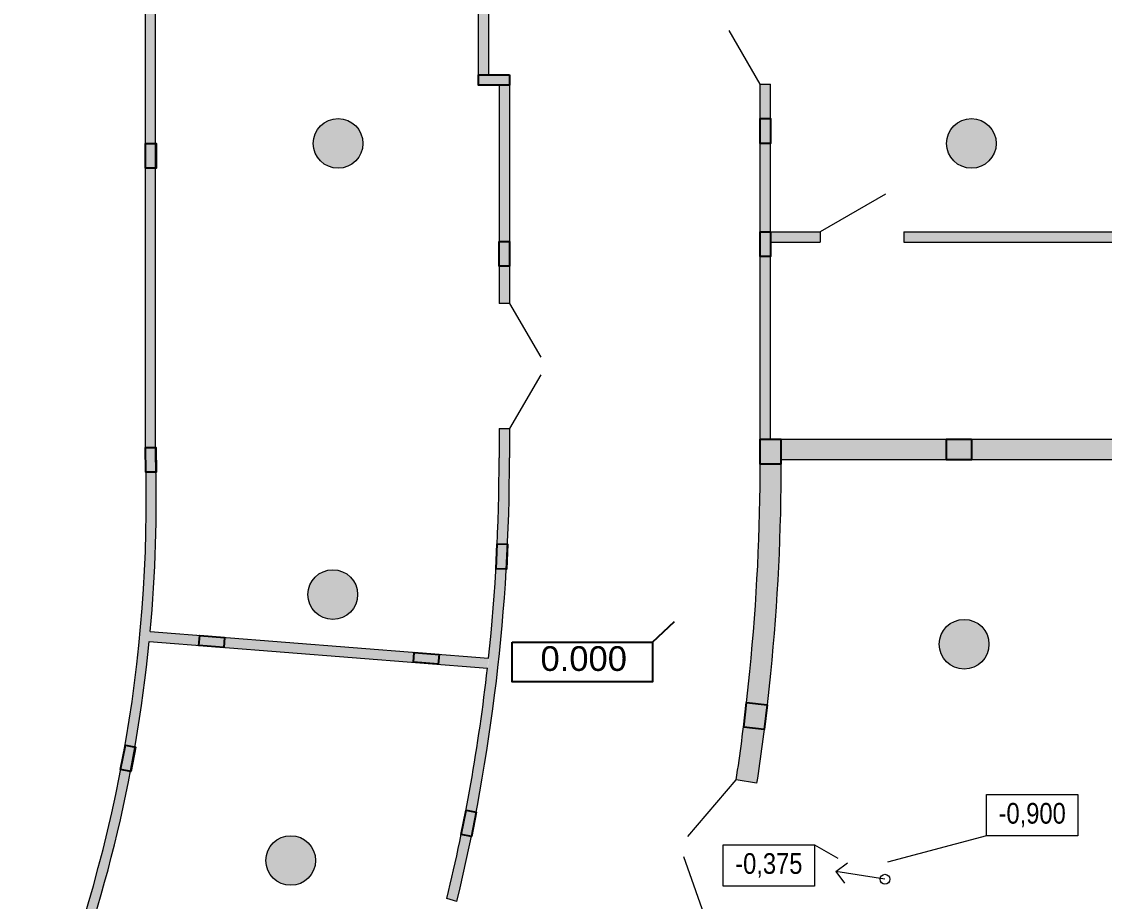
# Model space of a CAD drawing. Header units: millimetres. Extents: x 72919 to 485785, y -53256 to 338519.
# Drawn here: x 353728 to 366807, y 99080 to 109712 of the extents above; entities that cross this region are included whole.
import ezdxf
from ezdxf.enums import TextEntityAlignment as Align

# ---------------------------------------------------------------- set-up
doc = ezdxf.new("R2010")
doc.units = ezdxf.units.MM
doc.layers.add('1', color=7, linetype='Continuous')
for name, color, linetype, lineweight in [('door', 177, 'Continuous', 9), ('h', 7, 'Continuous', 9), ('stairs', 4, 'Continuous', 5), ('wall', 5, 'Continuous', 40)]:
    doc.layers.add(name, color=color, linetype=linetype, lineweight=lineweight)
doc.styles.add('STW_ARIAL', font='arial.ttf')
doc.styles.add('Шрифт надписей', font='ARIALN.TTF')

msp = doc.modelspace()

# ---------------------------------------------------------------- hatches: boundary and pattern name
at = {"ltscale": 500, "true_color": 0x000000}
h = msp.add_hatch(color=18, dxfattribs=at)
h.dxf.hatch_style = 1
edge = h.paths.add_edge_path()
edge.add_arc((357550.43379, 108239.99944), 300, 9, 369)
h = msp.add_hatch(color=18, dxfattribs=at)
h.dxf.hatch_style = 1
h.paths.add_polyline_path([(362650.43357, 108539.99944), (362775.43357, 108539.99944), (362775.43357, 108239.99944), (362650.43357, 108239.99944)])
h = msp.add_hatch(color=18, dxfattribs=at)
h.dxf.hatch_style = 1
edge = h.paths.add_edge_path()
edge.add_arc((365200.43379, 108239.99944), 300, 9, 369)
h = msp.add_hatch(color=18, dxfattribs=at)
h.dxf.hatch_style = 1
h.paths.add_polyline_path([(355225.61662, 108239.99944), (355350.61662, 108239.99944), (355350.61662, 107939.99944), (355225.61662, 107939.99944)])
h = msp.add_hatch(color=18, dxfattribs=at)
h.dxf.hatch_style = 1
h.paths.add_polyline_path([(362650.43379, 107172.59704), (362775.43379, 107172.59704), (362775.43379, 106872.59704), (362650.43379, 106872.59704)])
h = msp.add_hatch(color=18, dxfattribs=at)
h.dxf.hatch_style = 1
h.paths.add_polyline_path([(359495.43379, 107055.0163), (359620.43379, 107055.0163), (359620.43379, 106755.0163), (359495.43379, 106755.0163)])
h = msp.add_hatch(color=18, dxfattribs=at)
h.dxf.hatch_style = 1
h.paths.add_polyline_path([(362650.43379, 104664.99944), (362900.43379, 104664.99944), (362900.43379, 104364.99944), (362650.43379, 104364.99944)])
h = msp.add_hatch(color=18, dxfattribs=at)
h.dxf.hatch_style = 1
h.paths.add_polyline_path([(355223.85955, 104564.96019), (355348.8509, 104566.43052), (355352.3797, 104266.45128), (355227.38835, 104264.98094)])
h = msp.add_hatch(color=18, dxfattribs=at)
h.dxf.hatch_style = 1
h.paths.add_polyline_path([(359472.76544, 103399.95193), (359597.66733, 103395.00035), (359585.78353, 103095.23581), (359460.88164, 103100.1874)])
h = msp.add_hatch(color=18, dxfattribs=at)
h.dxf.hatch_style = 1
edge = h.paths.add_edge_path()
edge.add_arc((357486.49929, 102787.7578), 300, 9, 369)
h = msp.add_hatch(color=18, dxfattribs=at)
h.dxf.hatch_style = 1
edge = h.paths.add_edge_path()
edge.add_arc((365112.91689, 102187.54572), 300, 9, 369)
h = msp.add_hatch(color=18, dxfattribs=at)
h.dxf.hatch_style = 1
h.paths.add_polyline_path([(356177.47339, 102268.86321), (356168.0583, 102149.23313), (355868.9831, 102172.77086), (355878.39819, 102292.40094)])
h = msp.add_hatch(color=18, dxfattribs=at)
h.dxf.hatch_style = 1
h.paths.add_polyline_path([(358769.45846, 102064.86956), (358760.04337, 101945.23948), (358460.96817, 101968.77721), (358470.38326, 102088.40729)])
h = msp.add_hatch(color=18, dxfattribs=at)
h.dxf.hatch_style = 1
h.paths.add_polyline_path([(362483.39104, 101481.59428), (362731.89011, 101454.24086), (362699.06601, 101156.04197), (362450.56693, 101183.39539)])
h = msp.add_hatch(color=18, dxfattribs=at)
h.dxf.hatch_style = 1
h.paths.add_polyline_path([(354980.23755, 100966.68516), (355102.88994, 100942.5731), (355045.02099, 100648.20736), (354922.3686, 100672.31942)])
h = msp.add_hatch(color=18, dxfattribs=at)
h.dxf.hatch_style = 1
h.paths.add_polyline_path([(359095.53805, 100183.44831), (359218.19044, 100159.33625), (359160.3215, 99864.97051), (359037.66911, 99889.08257)])
h = msp.add_hatch(color=18, dxfattribs=at)
h.dxf.hatch_style = 1
edge = h.paths.add_edge_path()
edge.add_arc((356977.38593, 99573.3426), 300, 0, 360)
at = {"layer": '1', "ltscale": 500, "true_color": 0x000000}
h = msp.add_hatch(color=18, dxfattribs=at)
h.dxf.hatch_style = 1
edge = h.paths.add_edge_path()
edge.add_line((359620.43379, 108945.68068), (359245.43379, 108945.68068))
edge.add_line((359245.43379, 108945.68068), (359245.43379, 109070.68068))
edge.add_line((359249.67147, 109070.68068), (359620.43379, 109070.68068))
edge.add_line((359620.43379, 109070.68068), (359620.43379, 108945.68068))
h = msp.add_hatch(color=18, dxfattribs=at)
h.dxf.hatch_style = 1
edge = h.paths.add_edge_path()
edge.add_line((365200.43379, 104414.99944), (364900.43379, 104414.99944))
edge.add_line((364900.43379, 104414.99944), (364900.43379, 104663.86497))
edge.add_line((364900.43379, 104664.99944), (365200.43379, 104664.99944))
edge.add_line((365200.43379, 104664.99944), (365200.43379, 104414.99944))
at = {"layer": 'wall', "lineweight": 18, "ltscale": 0.007407, "true_color": 0x000000}
h = msp.add_hatch(color=18, dxfattribs=at)
h.dxf.hatch_style = 1
edge = h.paths.add_edge_path()
edge.add_line((355225.61243, 110765.32527), (355350.61243, 110765.32527))
edge.add_line((355350.61243, 110765.32527), (355350.61236, 104414.99944))
edge.add_arc((337812.82941, 103957.9449), 17543.73761, -21.981817822, 1.492855178, ccw=False)
edge.add_line((354081.18441, 97391.10737), (354173.31741, 97352.94463))
edge.add_line((354173.31741, 97352.94463), (354128.01283, 97241.82334))
edge.add_line((354128.01283, 97241.82334), (353924.82432, 97326.05933))
edge.add_arc((337905.28897, 103930.60796), 17327.59577, 337.594580868, 361.658832442)
edge.add_line((355225.62306, 104432.20795), (355225.61243, 110765.32527))
h = msp.add_hatch(color=18, dxfattribs=at)
h.dxf.hatch_style = 1
h.paths.add_polyline_path([(359245.43386, 110765.81898), (359370.43386, 110765.81898), (359370.43379, 109070.68068), (359620.43379, 109070.68068), (359620.43379, 108943.61566), (359245.43379, 108945.68068)])
h = msp.add_hatch(color=18, dxfattribs=at)
h.dxf.hatch_style = 1
h.paths.add_polyline_path([(362650.43386, 108957.17865), (362775.43386, 108957.17865), (362775.43379, 104664.99944), (362650.43379, 104664.99944)])
h = msp.add_hatch(color=18, dxfattribs=at)
h.dxf.hatch_style = 1
h.paths.add_polyline_path([(359495.43407, 108946.17439), (359620.43407, 108946.17439), (359620.434, 106305.0163), (359495.434, 106305.0163)])
h = msp.add_hatch(color=18, dxfattribs=at)
h.dxf.hatch_style = 1
edge = h.paths.add_edge_path()
edge.add_line((372600.43379, 104664.99944), (368000.15837, 104664.99944))
edge.add_line((368000.15837, 104664.99944), (367620.15837, 104664.99944))
edge.add_line((367620.15837, 104664.99944), (362650.43379, 104664.99944))
edge.add_line((362650.43379, 104664.99944), (362900.43379, 104414.99944))
edge.add_line((362900.43379, 104414.99944), (367620.15837, 104414.99944))
edge.add_line((367620.15837, 104414.99944), (368000.15837, 104414.99944))
edge.add_line((368000.15837, 104414.99944), (372600.43379, 104414.99944))
edge.add_arc((336808.23961, 104415.03666), 35792.19417, 355.764762869, 359.999940418, ccw=False)
edge.add_line((372502.69414, 101771.72816), (372761.62725, 101886.50421))
edge.add_arc((336810.43379, 104414.99944), 36040, 355.976936279, 360)
edge.add_line((372850.43379, 104414.99944), (372850.43379, 107939.99944))
edge.add_line((372850.43379, 107939.99944), (372600.43379, 108074.1682))
edge.add_line((372600.43379, 108074.1682), (372600.43379, 104664.99944))
h = msp.add_hatch(color=18, dxfattribs=at)
h.dxf.hatch_style = 1
h.paths.add_polyline_path([(362774.23344, 107052.59731), (363373.31157, 107052.59677), (363373.31157, 107172.59677), (362774.23344, 107172.59731)])
h = msp.add_hatch(color=18, dxfattribs=at)
h.dxf.hatch_style = 1
h.paths.add_polyline_path([(364382.11123, 107052.59731), (368028.16157, 107047.59704), (368028.16157, 104664.99944), (368153.16157, 104664.99944), (368153.16157, 107052.59677), (368153.16157, 107172.59677), (364382.11123, 107172.59731)])
h = msp.add_hatch(color=18, dxfattribs=at)
h.dxf.hatch_style = 1
edge = h.paths.add_edge_path()
edge.add_line((359495.43386, 104795.0163), (359620.43386, 104795.0163))
edge.add_line((359620.43386, 104795.0163), (359620.43379, 104414.99944))
edge.add_arc((337057.89122, 104394.91885), 22562.5515, -13.597112594, 0.050993045, ccw=False)
edge.add_line((358988.07869, 99090.61798), (358865.18495, 99114.19985))
edge.add_arc((337309.96241, 104364.9304), 22185.53109, 346.309700934, 360.129307134)
edge.add_line((359495.43701, 104414.99944), (359495.43386, 104795.0163))
h = msp.add_hatch(color=18, dxfattribs=at)
h.dxf.hatch_style = 1
edge = h.paths.add_edge_path()
edge.add_line((362900.43379, 104414.99944), (362650.43379, 104664.99944))
edge.add_arc((336238.59437, 104448.72258), 26412.72491, -4.475602833, 0.469163636, ccw=False)
edge.add_line((362570.77769, 102387.61641), (362574.36069, 102387.33442))
edge.add_line((362574.36069, 102387.33442), (362820.00702, 102368.00164))
edge.add_arc((336810.43379, 104414.99944), 26090, 355.5, 360)
h = msp.add_hatch(color=18, dxfattribs=at)
h.dxf.hatch_style = 1
h.paths.add_polyline_path([(355269.02098, 102219.9889), (359354.42794, 101898.4604), (359367.47938, 102017.80429), (355281.36311, 102339.46738)])
h = msp.add_hatch(color=18, dxfattribs=at)
h.dxf.hatch_style = 1
edge = h.paths.add_edge_path()
edge.add_line((362731.89222, 101454.24063), (362772.26515, 101832.09178))
edge.add_arc((336810.43379, 104414.99944), 26090, 354.318416206, 355.5)
edge.add_line((362820.00702, 102368.00164), (362570.77769, 102387.61641))
edge.add_arc((336810.43379, 104414.99944), 25840, 354.324220739, 355.5, ccw=False)
edge.add_line((362523.75232, 101859.44671), (362483.39104, 101481.59428))
edge.add_arc((338871.65664, 104162.34975), 23763.42675, 351.251123365, 353.522666725, ccw=False)
edge.add_line((362358.58388, 100547.8373), (362605.51952, 100508.72654))
edge.add_arc((338846.04254, 104165.50194), 24039.23361, 351.250371885, 353.524125082)

# ---------------------------------------------------------------- linework, layer by layer
at = {"color": 18, "ltscale": 500, "true_color": 0x000000}
for points in [[(415650.43379, 180914.99944, 0.4142135624), (336810.43379, 259754.99944), (221610.43379, 259754.99944, 0.4142135624), (142770.43379, 180914.99944), (142770.43379, 104414.99944, 0.4142135624), (221610.43379, 25574.99944), (336810.43379, 25574.99944, 0.4142135624), (415650.43379, 104414.99944)], [(414950.43379, 180914.99944, 0.4142135624), (336810.43379, 259054.99944), (221610.43379, 259054.99944, 0.4142135624), (143470.43379, 180914.99944), (143470.43379, 104414.99944, 0.4142135624), (221610.43379, 26274.99944), (336810.43379, 26274.99944, 0.4142135624), (414950.43379, 104414.99944)]]:
    msp.add_lwpolyline(points, format="xyb", close=True, dxfattribs=at)
for points in [[(359620.43379, 109070.68068), (359620.43379, 108945.68068), (359245.43379, 108945.68068), (359245.43379, 109070.68068)], [(362650.43357, 108539.99944), (362775.43357, 108539.99944), (362775.43357, 108239.99944), (362650.43357, 108239.99944)], [(355225.61662, 108239.99944), (355350.61662, 108239.99944), (355350.61662, 107939.99944), (355225.61662, 107939.99944)], [(362650.43379, 107172.59704), (362775.43379, 107172.59704), (362775.43379, 106872.59704), (362650.43379, 106872.59704)], [(359495.43379, 107055.0163), (359620.43379, 107055.0163), (359620.43379, 106755.0163), (359495.43379, 106755.0163)], [(362650.43379, 104664.99944), (362900.43379, 104664.99944), (362900.43379, 104364.99944), (362650.43379, 104364.99944)], [(365200.43379, 104664.99944), (365200.43379, 104414.99944), (364900.43379, 104414.99944), (364900.43379, 104664.99944)], [(355223.85955, 104564.96019), (355348.8509, 104566.43052), (355352.3797, 104266.45128), (355227.38835, 104264.98094)], [(359472.76544, 103399.95193), (359597.66733, 103395.00035), (359585.78353, 103095.23581), (359460.88164, 103100.1874)], [(356177.47339, 102268.86321), (356168.0583, 102149.23313), (355868.9831, 102172.77086), (355878.39819, 102292.40094)], [(359653.75702, 102212.62728), (361348.86254, 102212.62437), (361348.86171, 101733.22468), (359653.75619, 101733.22759)], [(358769.45846, 102064.86956), (358760.04337, 101945.23948), (358460.96817, 101968.77721), (358470.38326, 102088.40729)], [(362483.39104, 101481.59428), (362731.89011, 101454.24086), (362699.06601, 101156.04197), (362450.56693, 101183.39539)], [(354980.23755, 100966.68516), (355102.88994, 100942.5731), (355045.02099, 100648.20736), (354922.3686, 100672.31942)], [(359095.53805, 100183.44831), (359218.19044, 100159.33625), (359160.3215, 99864.97051), (359037.66911, 99889.08257)]]:
    msp.add_lwpolyline(points, close=True, dxfattribs=at)
msp.add_lwpolyline([(361348.86171, 102212.62145), (361612.48536, 102463.03565)], dxfattribs=at)
at = {"layer": 'door', "linetype": 'ByBlock', "ltscale": 100}
for p, q in [((362650.43379, 108957.17865), (362275.43379, 109606.6977)), ((364161.39469, 107626.10869), (363373.31157, 107171.10869)), ((359620.43379, 106305.0163), (359998.9186, 105655.49725)), ((359998.9186, 105444.53536), (359620.43379, 104795.0163)), ((361773.3803, 99863.85693), (362359.35859, 100546.95974)), ((362025.67367, 98767.98408), (361727.07843, 99617.00757))]:
    msp.add_line(p, q, dxfattribs=at)
at = {"layer": 'h'}
for points in [[(365384.7955, 100370.70297), (366484.7955, 100370.70297), (366484.7955, 99870.70297), (365384.7955, 99870.70297)], [(362203.7854, 99764.00772), (363303.7854, 99764.00772), (363303.7854, 99264.00772), (362203.7854, 99264.00772)]]:
    msp.add_lwpolyline(points, close=True, dxfattribs=at)
for points in [[(365384.7955, 99870.70297), (364188.56913, 99551.57216)], [(363303.7854, 99764.00772), (363589.13532, 99602.36798)]]:
    msp.add_lwpolyline(points, dxfattribs=at)
at = {"layer": 'stairs', "color": 4, "lineweight": 18}
msp.add_line((362900.43379, 104664.99944), (364100.43379, 104664.99944), dxfattribs=at)
at = {"layer": 'stairs', "color": 4, "ltscale": 100}
msp.add_line((364156.14947, 99346.88248), (363563.53647, 99440.74316), dxfattribs=at)
msp.add_circle((364156.14947, 99346.88248), 59.63351, dxfattribs=at)
at = {"layer": 'wall', "color": 18, "lineweight": 18, "ltscale": 0.007407, "true_color": 0x000000}
for p, q in [((355225.62309, 104414.99045), (355225.61236, 110765.32527)), ((355345.82695, 104414.99066), (355345.81622, 110765.32527)), ((359245.43379, 108945.68068), (359245.43379, 110765.32527)), ((359370.43379, 109070.68068), (359370.43379, 110765.32527)), ((359620.43379, 109070.68068), (359370.43379, 109070.68068)), ((359620.43379, 109070.68068), (359620.43379, 106305.0163)), ((362650.43379, 108957.17865), (362775.43379, 108957.17865)), ((359495.43379, 108945.68068), (359245.43379, 108945.68068)), ((359495.43379, 108945.68068), (359495.43379, 106305.0163)), ((362775.43379, 107172.59704), (363375.88947, 107172.59704)), ((363373.31157, 107171.10869), (363373.31157, 107046.1083)), ((364383.31157, 107172.59704), (364383.31157, 107047.59704)), ((364383.31157, 107172.59704), (368153.16157, 107172.59704)), ((362775.43379, 107047.59704), (363373.31157, 107047.59704)), ((364383.31157, 107047.59704), (368028.16157, 107047.59704)), ((359620.43379, 106305.0163), (359495.43379, 106305.0163)), ((359495.43379, 104795.0163), (359620.43379, 104795.0163)), ((359495.43379, 104795.0163), (359495.43379, 104438.32597)), ((359620.43379, 104795.0163), (359620.43379, 104438.32597)), ((362650.43379, 104664.99944), (367620.15837, 104664.99944)), ((362650.43379, 104414.99944), (362650.43379, 104664.99944)), ((367620.15837, 104414.99944), (362900.43379, 104414.99944)), ((362900.43379, 104414.99944), (362900.43379, 104391.67292)), ((355280.37726, 102339.4662), (359367.47938, 102017.80429)), ((355269.02098, 102219.9889), (359354.42794, 101898.4604)), ((362704.53669, 101205.74178), (362701.98445, 101182.5553)), ((363563.53647, 99440.74316), (363705.56029, 99546.215)), ((363563.53647, 99440.74316), (363669.00831, 99298.71933)), ((358985.43563, 99079.64177), (358865.18495, 99114.19985))]:
    msp.add_line(p, q, dxfattribs=at)
for points in [[(362650.43379, 104664.99944), (362650.43379, 108957.17865)], [(362775.43379, 104664.99944), (362775.43379, 108957.17865)], [(359370.43379, 108945.68068), (359620.43379, 108945.68068)]]:
    msp.add_lwpolyline(points, dxfattribs=at)
for points in [[(362606.32749, 100508.59857), (362359.39185, 100547.70933, 0.0091237225), (362483.39104, 101481.59428), (362523.75232, 101859.44671, 0.0247703232), (362650.43379, 104414.99944)], [(362900.42318, 104414.99944, -0.0252488198), (362772.26515, 101832.09178), (362731.89222, 101454.24063, -0.009141642), (362606.32749, 100508.59857)]]:
    msp.add_lwpolyline(points, format="xyb", dxfattribs=at)
for centre in [(357550.43379, 108239.99944), (365200.43379, 108239.99944), (357486.49929, 102787.7578), (365112.91689, 102187.54572), (356977.38593, 99573.3426)]:
    msp.add_circle(centre, 300, dxfattribs=at)
for centre, radius, start, end in [((337905.28897, 103930.60796), 17327.59577, 337.594359211, 1.718972689), ((337905.2898, 103930.68497), 17447.79762, 354.767421217, 1.706014876), ((336817.37597, 104423.49772), 22803.06263, 346.446797376, 0.037240388), ((336817.37597, 104423.49772), 22678.06263, 353.91059492, 0.037240388), ((337905.2898, 103930.68497), 17447.79762, 337.987541119, 354.373307736), ((336817.37597, 104423.49772), 22678.06263, 346.460478828, 353.607276369)]:
    msp.add_arc(centre, radius, start, end, dxfattribs=at)

# ---------------------------------------------------------------- texts
at = {"color": 18, "ltscale": 500, "true_color": 0x000000, "style": 'STW_ARIAL'}
msp.add_text('0.000', height=298.8, rotation=0.000098451, dxfattribs=at).set_placement((360517.48275, 102014.06007), align=Align.MIDDLE_CENTER)
at = {"layer": 'h', "char_height": 250, "attachment_point": 5, "style": 'Шрифт надписей'}
for s, insert in [('-0,900', (365934.7955, 100120.70297)), ('-0,375', (362753.7854, 99514.00772))]:
    msp.add_mtext_dynamic_manual_height_columns(s, width=5.8397345, gutter_width=50, heights=[0], dxfattribs=dict(at, insert=insert))

doc.saveas('drawing.dxf')
